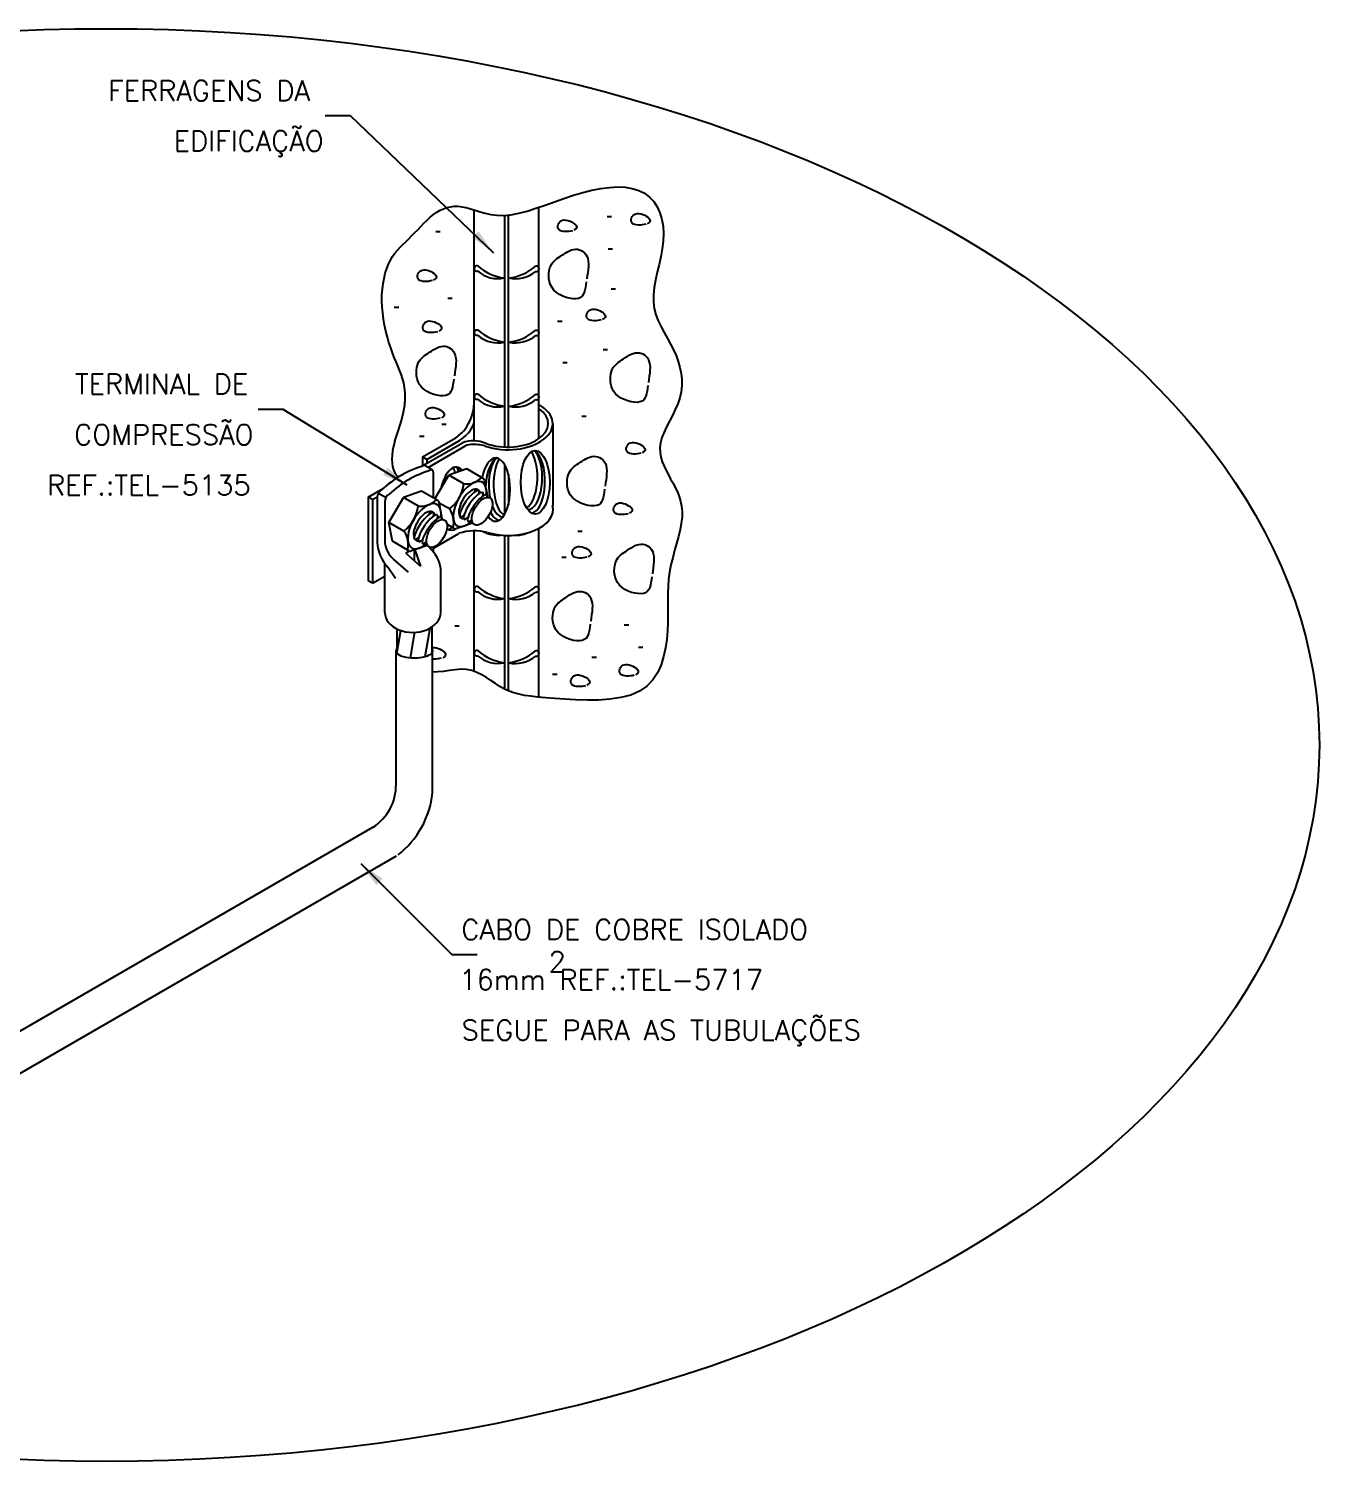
# Model space of a CAD drawing. Header units: millimetres. Extents: x -5397.5 to -5359, y -4789.6 to -4770.4.
# Drawn here: x -5371.83 to -5359, y -4784.6 to -4770.36 of the extents above; entities that cross this region are included whole.
import ezdxf

# ---------------------------------------------------------------- set-up
doc = ezdxf.new("R2010")
doc.units = ezdxf.units.MM
doc.header["$LTSCALE"] = 10
doc.layers.add('Termotécnica', color=7, linetype='Continuous')
doc.styles.add('r80', font='romans.shx')

msp = doc.modelspace()

# ---------------------------------------------------------------- linework, layer by layer
at = {"layer": 'Termotécnica', "color": 2, "ltscale": 1.6}
for p, q in [((-5368.633, -4771.227), (-5368.883, -4771.227)), ((-5367.208, -4772.59), (-5368.633, -4771.227)), ((-5369.3, -4774.146), (-5369.55, -4774.146)), ((-5368.067, -4774.898), (-5369.3, -4774.146)), ((-5367.819, -4774.746), (-5367.891, -4774.704)), ((-5367.808, -4775.024), (-5367.808, -4774.763)), ((-5368.282, -4775.021), (-5368.356, -4774.979)), ((-5368.366, -4775.019), (-5368.366, -4775.464)), ((-5368.291, -4775.062), (-5368.291, -4775.452)), ((-5368.081, -4775.572), (-5368.044, -4775.55)), ((-5368.081, -4775.572), (-5367.935, -4775.701)), ((-5367.993, -4775.538), (-5367.935, -4775.701)), ((-5367.808, -4775.559), (-5367.808, -4775.512)), ((-5368.259, -4775.71), (-5368.185, -4775.822)), ((-5368.206, -4775.631), (-5368.059, -4775.76)), ((-5368.53, -4778.656), (-5367.624, -4779.562)), ((-5367.624, -4779.562), (-5367.374, -4779.562))]:
    msp.add_line(p, q, dxfattribs=at)
at = {"layer": 'Termotécnica', "color": 2}
for p, q in [((-5366.76, -4774.435), (-5366.76, -4772.136)), ((-5367.402, -4774.457), (-5367.402, -4772.162)), ((-5367.099, -4774.518), (-5367.099, -4772.215)), ((-5367.062, -4774.519), (-5367.062, -4772.212)), ((-5367.099, -4775.189), (-5367.099, -4774.694)), ((-5367.792, -4775.034), (-5367.655, -4774.797)), ((-5367.476, -4774.735), (-5367.655, -4774.797)), ((-5367.506, -4774.884), (-5367.655, -4774.797)), ((-5367.313, -4774.829), (-5367.476, -4774.735)), ((-5367.268, -4775.012), (-5367.299, -4774.849)), ((-5367.062, -4774.787), (-5367.062, -4775.093)), ((-5367.927, -4774.956), (-5368.106, -4775.018)), ((-5367.764, -4775.05), (-5367.927, -4774.956)), ((-5367.394, -4774.937), (-5367.398, -4774.964)), ((-5367.354, -4774.951), (-5367.359, -4774.987)), ((-5367.315, -4774.974), (-5367.32, -4775.009)), ((-5367.276, -4774.996), (-5367.278, -4775.017)), ((-5368.25, -4775.267), (-5368.106, -4775.018)), ((-5367.957, -4775.104), (-5368.106, -4775.018)), ((-5367.719, -4775.233), (-5367.75, -4775.069)), ((-5367.649, -4775.132), (-5367.749, -4775.075)), ((-5368.214, -4775.454), (-5368.25, -4775.267)), ((-5368.1, -4775.353), (-5368.25, -4775.267)), ((-5367.845, -4775.158), (-5367.849, -4775.185)), ((-5367.805, -4775.172), (-5367.81, -4775.208)), ((-5367.766, -4775.194), (-5367.771, -4775.23)), ((-5367.727, -4775.217), (-5367.729, -4775.237)), ((-5367.6, -4775.327), (-5367.674, -4775.284)), ((-5367.419, -4775.275), (-5367.576, -4775.329)), ((-5367.539, -4775.216), (-5367.503, -4775.196)), ((-5367.5, -4775.238), (-5367.464, -4775.218)), ((-5367.461, -4775.26), (-5367.426, -4775.24)), ((-5367.99, -4775.436), (-5367.954, -4775.416)), ((-5367.402, -4776.748), (-5367.402, -4775.351)), ((-5367.099, -4776.923), (-5367.099, -4775.396)), ((-5367.062, -4776.941), (-5367.062, -4775.397)), ((-5366.76, -4777.003), (-5366.76, -4775.327)), ((-5368.051, -4775.548), (-5368.214, -4775.454)), ((-5367.87, -4775.495), (-5368.027, -4775.55)), ((-5367.951, -4775.459), (-5367.915, -4775.439)), ((-5367.912, -4775.48), (-5367.877, -4775.46)), ((-5368.291, -4776.163), (-5368.291, -4775.673)), ((-5367.734, -4776.163), (-5367.734, -4775.726)), ((-5368.179, -4777.885), (-5368.179, -4776.556)), ((-5367.816, -4777.954), (-5367.816, -4776.552)), ((-5374.416, -4781.764), (-5368.408, -4778.296)), ((-5374.183, -4782.049), (-5368.175, -4778.58))]:
    msp.add_line(p, q, dxfattribs=at)
at = {"layer": 'Termotécnica', "color": 1}
for p, q in [((-5366.082, -4772.226), (-5366.037, -4772.226)), ((-5367.785, -4772.376), (-5367.741, -4772.376)), ((-5366.072, -4772.547), (-5366.027, -4772.547)), ((-5366.041, -4772.947), (-5365.997, -4772.947)), ((-5368.196, -4773.128), (-5368.152, -4773.128)), ((-5367.665, -4773.038), (-5367.621, -4773.038)), ((-5366.573, -4773.268), (-5366.528, -4773.268)), ((-5366.122, -4773.549), (-5366.077, -4773.549)), ((-5366.523, -4773.679), (-5366.478, -4773.679)), ((-5367.725, -4774.29), (-5367.681, -4774.29)), ((-5366.332, -4774.21), (-5366.288, -4774.21)), ((-5367.946, -4774.411), (-5367.901, -4774.411)), ((-5366.372, -4775.353), (-5366.328, -4775.353)), ((-5367.998, -4775.54), (-5367.998, -4775.645)), ((-5366.533, -4775.613), (-5366.488, -4775.613)), ((-5365.911, -4776.285), (-5365.867, -4776.285)), ((-5368.172, -4776.325), (-5368.172, -4776.566)), ((-5368.17, -4776.568), (-5368.131, -4776.342)), ((-5368.035, -4776.613), (-5367.991, -4776.359)), ((-5367.889, -4776.6), (-5367.84, -4776.319)), ((-5367.824, -4776.309), (-5367.824, -4776.566)), ((-5367.595, -4776.295), (-5367.55, -4776.295)), ((-5365.771, -4776.505), (-5365.727, -4776.505)), ((-5366.232, -4776.605), (-5366.188, -4776.605)), ((-5366.623, -4776.776), (-5366.578, -4776.776))]:
    msp.add_line(p, q, dxfattribs=at)
at = {"layer": 'Termotécnica', "color": 3}
for p, q in [((-5366.622, -4774.288), (-5366.622, -4775.101)), ((-5367.915, -4774.616), (-5367.586, -4774.426)), ((-5367.928, -4774.71), (-5367.52, -4774.475)), ((-5367.872, -4774.641), (-5367.547, -4774.453)), ((-5367.861, -4774.721), (-5367.496, -4774.51)), ((-5367.872, -4774.641), (-5367.915, -4774.616)), ((-5367.915, -4774.616), (-5367.915, -4774.703)), ((-5367.872, -4774.641), (-5367.872, -4774.678)), ((-5368.455, -4775.015), (-5368.307, -4774.93)), ((-5368.455, -4775.015), (-5368.455, -4775.847)), ((-5368.413, -4775.039), (-5368.455, -4775.015)), ((-5368.413, -4775.039), (-5368.365, -4775.012)), ((-5368.413, -4775.039), (-5368.413, -4775.871)), ((-5367.808, -4775.522), (-5367.554, -4775.376)), ((-5368.413, -4775.871), (-5368.455, -4775.847)), ((-5368.413, -4775.871), (-5368.291, -4775.801))]:
    msp.add_line(p, q, dxfattribs=at)
at = {"layer": 'Termotécnica', "color": 1}
for points in [[(-5368.191, -4774.461), (-5368.153, -4774.351), (-5368.125, -4774.255), (-5368.105, -4774.172), (-5368.093, -4774.099), (-5368.088, -4774.035), (-5368.089, -4773.978), (-5368.094, -4773.927), (-5368.103, -4773.88), (-5368.114, -4773.836), (-5368.128, -4773.794), (-5368.143, -4773.753), (-5368.16, -4773.712), (-5368.178, -4773.67), (-5368.196, -4773.627), (-5368.214, -4773.581), (-5368.232, -4773.533), (-5368.249, -4773.48), (-5368.265, -4773.425), (-5368.279, -4773.367), (-5368.292, -4773.308), (-5368.303, -4773.247), (-5368.311, -4773.186), (-5368.317, -4773.125), (-5368.319, -4773.064), (-5368.319, -4773.006), (-5368.315, -4772.949), (-5368.308, -4772.894), (-5368.298, -4772.842), (-5368.286, -4772.792), (-5368.271, -4772.745), (-5368.254, -4772.702), (-5368.234, -4772.662), (-5368.213, -4772.626), (-5368.19, -4772.593), (-5368.165, -4772.562), (-5368.138, -4772.533), (-5368.111, -4772.505), (-5368.082, -4772.478), (-5368.053, -4772.45), (-5368.024, -4772.421), (-5367.994, -4772.39), (-5367.963, -4772.359), (-5367.933, -4772.327), (-5367.902, -4772.295), (-5367.871, -4772.264), (-5367.839, -4772.235), (-5367.807, -4772.209), (-5367.774, -4772.185), (-5367.741, -4772.166), (-5367.707, -4772.15), (-5367.673, -4772.138), (-5367.637, -4772.13), (-5367.6, -4772.126), (-5367.562, -4772.126), (-5367.523, -4772.131), (-5367.481, -4772.139), (-5367.438, -4772.151), (-5367.393, -4772.165), (-5367.344, -4772.181), (-5367.292, -4772.195), (-5367.236, -4772.207), (-5367.176, -4772.214), (-5367.11, -4772.216), (-5367.038, -4772.21), (-5366.96, -4772.195), (-5366.876, -4772.173), (-5366.789, -4772.146), (-5366.698, -4772.114), (-5366.605, -4772.081), (-5366.511, -4772.048), (-5366.416, -4772.016), (-5366.323, -4771.988), (-5366.232, -4771.965), (-5366.143, -4771.948), (-5366.058, -4771.938), (-5365.977, -4771.934), (-5365.901, -4771.937), (-5365.831, -4771.949), (-5365.767, -4771.968), (-5365.71, -4771.996), (-5365.66, -4772.034), (-5365.618, -4772.079), (-5365.584, -4772.132), (-5365.557, -4772.192), (-5365.538, -4772.256), (-5365.526, -4772.325), (-5365.521, -4772.398), (-5365.523, -4772.473), (-5365.533, -4772.55), (-5365.547, -4772.627), (-5365.565, -4772.705), (-5365.583, -4772.782), (-5365.6, -4772.859), (-5365.614, -4772.933), (-5365.622, -4773.006), (-5365.622, -4773.075), (-5365.613, -4773.141), (-5365.597, -4773.204), (-5365.573, -4773.265), (-5365.546, -4773.324), (-5365.515, -4773.381), (-5365.483, -4773.438), (-5365.452, -4773.495), (-5365.422, -4773.552), (-5365.396, -4773.61), (-5365.375, -4773.669), (-5365.358, -4773.728), (-5365.347, -4773.788), (-5365.34, -4773.848), (-5365.34, -4773.908), (-5365.346, -4773.968), (-5365.359, -4774.028), (-5365.379, -4774.088), (-5365.404, -4774.146), (-5365.432, -4774.204), (-5365.461, -4774.261), (-5365.49, -4774.316), (-5365.516, -4774.371), (-5365.537, -4774.423), (-5365.551, -4774.475), (-5365.557, -4774.524), (-5365.555, -4774.572), (-5365.547, -4774.618), (-5365.534, -4774.664), (-5365.516, -4774.708), (-5365.496, -4774.751), (-5365.473, -4774.794), (-5365.45, -4774.836), (-5365.426, -4774.878), (-5365.404, -4774.921), (-5365.383, -4774.964), (-5365.366, -4775.009), (-5365.351, -4775.055), (-5365.341, -4775.105), (-5365.336, -4775.157), (-5365.337, -4775.214), (-5365.344, -4775.275), (-5365.357, -4775.339), (-5365.373, -4775.406), (-5365.392, -4775.475), (-5365.411, -4775.546), (-5365.43, -4775.618), (-5365.447, -4775.69), (-5365.46, -4775.762), (-5365.47, -4775.832), (-5365.475, -4775.902), (-5365.477, -4775.971), (-5365.478, -4776.042), (-5365.477, -4776.114), (-5365.477, -4776.188), (-5365.479, -4776.265), (-5365.482, -4776.345), (-5365.489, -4776.429), (-5365.501, -4776.514), (-5365.52, -4776.6), (-5365.546, -4776.683), (-5365.581, -4776.761), (-5365.628, -4776.832), (-5365.686, -4776.894), (-5365.759, -4776.945), (-5365.846, -4776.982), (-5365.945, -4777.008), (-5366.053, -4777.024), (-5366.166, -4777.032), (-5366.281, -4777.033), (-5366.394, -4777.029), (-5366.503, -4777.023), (-5366.602, -4777.016), (-5366.691, -4777.009), (-5366.77, -4777.002), (-5366.839, -4776.994), (-5366.901, -4776.986), (-5366.957, -4776.975), (-5367.007, -4776.961), (-5367.055, -4776.944), (-5367.101, -4776.923), (-5367.146, -4776.897), (-5367.191, -4776.868), (-5367.236, -4776.838), (-5367.281, -4776.808), (-5367.328, -4776.78), (-5367.376, -4776.757), (-5367.426, -4776.739), (-5367.479, -4776.728), (-5367.533, -4776.726), (-5367.59, -4776.731), (-5367.647, -4776.738), (-5367.706, -4776.747), (-5367.764, -4776.753), (-5367.816, -4776.754)], [(-5366.427, -4772.369), (-5366.443, -4772.373), (-5366.461, -4772.377), (-5366.481, -4772.378), (-5366.5, -4772.378), (-5366.518, -4772.377), (-5366.535, -4772.373), (-5366.55, -4772.367), (-5366.561, -4772.358), (-5366.568, -4772.347), (-5366.572, -4772.335), (-5366.571, -4772.321), (-5366.568, -4772.306), (-5366.561, -4772.293), (-5366.552, -4772.281), (-5366.54, -4772.271), (-5366.525, -4772.265), (-5366.509, -4772.262), (-5366.491, -4772.263), (-5366.473, -4772.266), (-5366.455, -4772.272), (-5366.437, -4772.28), (-5366.421, -4772.289), (-5366.408, -4772.299), (-5366.397, -4772.309), (-5366.389, -4772.318), (-5366.385, -4772.327), (-5366.384, -4772.336), (-5366.387, -4772.344), (-5366.392, -4772.352), (-5366.401, -4772.358), (-5366.412, -4772.364)], [(-5365.697, -4772.304), (-5365.714, -4772.308), (-5365.732, -4772.311), (-5365.751, -4772.313), (-5365.77, -4772.313), (-5365.789, -4772.311), (-5365.806, -4772.308), (-5365.82, -4772.302), (-5365.831, -4772.293), (-5365.839, -4772.282), (-5365.842, -4772.269), (-5365.842, -4772.255), (-5365.838, -4772.241), (-5365.832, -4772.228), (-5365.822, -4772.216), (-5365.81, -4772.206), (-5365.796, -4772.2), (-5365.78, -4772.197), (-5365.762, -4772.198), (-5365.744, -4772.201), (-5365.725, -4772.207), (-5365.708, -4772.215), (-5365.692, -4772.224), (-5365.678, -4772.234), (-5365.667, -4772.244), (-5365.66, -4772.253), (-5365.656, -4772.262), (-5365.655, -4772.271), (-5365.657, -4772.279), (-5365.663, -4772.286), (-5365.672, -4772.293), (-5365.683, -4772.299)], [(-5366.288, -4772.878), (-5366.293, -4772.907), (-5366.297, -4772.934), (-5366.302, -4772.96), (-5366.309, -4772.983), (-5366.318, -4773.003), (-5366.33, -4773.019), (-5366.347, -4773.032), (-5366.367, -4773.041), (-5366.393, -4773.045), (-5366.423, -4773.044), (-5366.456, -4773.04), (-5366.489, -4773.031), (-5366.523, -4773.018), (-5366.555, -4773.002), (-5366.585, -4772.982), (-5366.61, -4772.959), (-5366.629, -4772.934), (-5366.644, -4772.906), (-5366.654, -4772.877), (-5366.66, -4772.847), (-5366.662, -4772.818), (-5366.661, -4772.789), (-5366.657, -4772.763), (-5366.65, -4772.739), (-5366.642, -4772.718), (-5366.633, -4772.7), (-5366.621, -4772.684), (-5366.609, -4772.67), (-5366.595, -4772.658), (-5366.58, -4772.646), (-5366.564, -4772.635), (-5366.547, -4772.624), (-5366.53, -4772.612), (-5366.512, -4772.6), (-5366.493, -4772.588), (-5366.474, -4772.577), (-5366.455, -4772.567), (-5366.436, -4772.56), (-5366.416, -4772.554), (-5366.396, -4772.552), (-5366.376, -4772.552), (-5366.357, -4772.557), (-5366.339, -4772.564), (-5366.322, -4772.574), (-5366.306, -4772.588), (-5366.293, -4772.604), (-5366.282, -4772.623), (-5366.274, -4772.645), (-5366.269, -4772.67), (-5366.267, -4772.697), (-5366.268, -4772.725), (-5366.27, -4772.755), (-5366.274, -4772.786), (-5366.279, -4772.817), (-5366.284, -4772.848)], [(-5367.82, -4772.864), (-5367.837, -4772.868), (-5367.855, -4772.872), (-5367.874, -4772.873), (-5367.894, -4772.873), (-5367.912, -4772.872), (-5367.929, -4772.868), (-5367.944, -4772.862), (-5367.955, -4772.853), (-5367.962, -4772.842), (-5367.965, -4772.83), (-5367.965, -4772.816), (-5367.962, -4772.801), (-5367.955, -4772.788), (-5367.946, -4772.776), (-5367.934, -4772.766), (-5367.919, -4772.76), (-5367.903, -4772.757), (-5367.885, -4772.758), (-5367.867, -4772.761), (-5367.849, -4772.767), (-5367.831, -4772.775), (-5367.815, -4772.784), (-5367.801, -4772.794), (-5367.791, -4772.804), (-5367.783, -4772.813), (-5367.779, -4772.822), (-5367.778, -4772.831), (-5367.781, -4772.839), (-5367.786, -4772.847), (-5367.795, -4772.853), (-5367.806, -4772.859)], [(-5366.14, -4773.255), (-5366.156, -4773.259), (-5366.175, -4773.262), (-5366.194, -4773.264), (-5366.213, -4773.264), (-5366.232, -4773.262), (-5366.249, -4773.259), (-5366.263, -4773.253), (-5366.274, -4773.244), (-5366.282, -4773.233), (-5366.285, -4773.22), (-5366.285, -4773.206), (-5366.281, -4773.192), (-5366.275, -4773.179), (-5366.265, -4773.167), (-5366.253, -4773.157), (-5366.239, -4773.151), (-5366.222, -4773.148), (-5366.205, -4773.149), (-5366.187, -4773.152), (-5366.168, -4773.158), (-5366.151, -4773.166), (-5366.135, -4773.175), (-5366.121, -4773.185), (-5366.11, -4773.195), (-5366.103, -4773.204), (-5366.099, -4773.213), (-5366.098, -4773.222), (-5366.1, -4773.23), (-5366.106, -4773.237), (-5366.114, -4773.244), (-5366.126, -4773.25)], [(-5367.768, -4773.372), (-5367.785, -4773.377), (-5367.803, -4773.38), (-5367.822, -4773.381), (-5367.842, -4773.381), (-5367.86, -4773.38), (-5367.877, -4773.376), (-5367.891, -4773.37), (-5367.903, -4773.362), (-5367.91, -4773.35), (-5367.913, -4773.338), (-5367.913, -4773.324), (-5367.91, -4773.31), (-5367.903, -4773.296), (-5367.893, -4773.284), (-5367.881, -4773.274), (-5367.867, -4773.268), (-5367.851, -4773.265), (-5367.833, -4773.266), (-5367.815, -4773.269), (-5367.797, -4773.275), (-5367.779, -4773.283), (-5367.763, -4773.292), (-5367.749, -4773.302), (-5367.738, -4773.312), (-5367.731, -4773.321), (-5367.727, -4773.331), (-5367.726, -4773.339), (-5367.729, -4773.347), (-5367.734, -4773.355), (-5367.743, -4773.361), (-5367.754, -4773.367)], [(-5367.604, -4773.842), (-5367.608, -4773.871), (-5367.613, -4773.898), (-5367.618, -4773.924), (-5367.625, -4773.947), (-5367.634, -4773.967), (-5367.646, -4773.983), (-5367.662, -4773.996), (-5367.683, -4774.005), (-5367.709, -4774.009), (-5367.739, -4774.008), (-5367.771, -4774.004), (-5367.805, -4773.995), (-5367.839, -4773.982), (-5367.871, -4773.966), (-5367.9, -4773.946), (-5367.925, -4773.923), (-5367.945, -4773.898), (-5367.96, -4773.87), (-5367.97, -4773.841), (-5367.975, -4773.811), (-5367.977, -4773.782), (-5367.976, -4773.753), (-5367.972, -4773.727), (-5367.966, -4773.703), (-5367.958, -4773.682), (-5367.948, -4773.664), (-5367.937, -4773.648), (-5367.924, -4773.634), (-5367.911, -4773.622), (-5367.896, -4773.61), (-5367.88, -4773.599), (-5367.863, -4773.588), (-5367.846, -4773.576), (-5367.828, -4773.564), (-5367.809, -4773.552), (-5367.79, -4773.541), (-5367.771, -4773.531), (-5367.751, -4773.524), (-5367.732, -4773.518), (-5367.712, -4773.516), (-5367.692, -4773.516), (-5367.673, -4773.52), (-5367.654, -4773.528), (-5367.637, -4773.538), (-5367.622, -4773.552), (-5367.608, -4773.568), (-5367.598, -4773.587), (-5367.59, -4773.609), (-5367.585, -4773.634), (-5367.583, -4773.661), (-5367.584, -4773.689), (-5367.586, -4773.719), (-5367.59, -4773.75), (-5367.594, -4773.781), (-5367.599, -4773.812)], [(-5365.676, -4773.907), (-5365.68, -4773.936), (-5365.685, -4773.963), (-5365.69, -4773.989), (-5365.697, -4774.012), (-5365.706, -4774.032), (-5365.718, -4774.049), (-5365.734, -4774.061), (-5365.755, -4774.07), (-5365.781, -4774.074), (-5365.811, -4774.073), (-5365.843, -4774.069), (-5365.877, -4774.06), (-5365.911, -4774.047), (-5365.943, -4774.031), (-5365.972, -4774.011), (-5365.997, -4773.988), (-5366.017, -4773.963), (-5366.032, -4773.935), (-5366.042, -4773.906), (-5366.047, -4773.876), (-5366.049, -4773.847), (-5366.048, -4773.819), (-5366.044, -4773.792), (-5366.038, -4773.768), (-5366.03, -4773.747), (-5366.02, -4773.729), (-5366.009, -4773.713), (-5365.996, -4773.7), (-5365.983, -4773.687), (-5365.968, -4773.675), (-5365.952, -4773.664), (-5365.935, -4773.653), (-5365.918, -4773.641), (-5365.9, -4773.629), (-5365.881, -4773.617), (-5365.862, -4773.606), (-5365.843, -4773.596), (-5365.823, -4773.589), (-5365.804, -4773.583), (-5365.784, -4773.581), (-5365.764, -4773.582), (-5365.745, -4773.586), (-5365.726, -4773.593), (-5365.709, -4773.603), (-5365.694, -4773.617), (-5365.68, -4773.633), (-5365.67, -4773.652), (-5365.662, -4773.674), (-5365.657, -4773.699), (-5365.655, -4773.726), (-5365.656, -4773.754), (-5365.658, -4773.784), (-5365.662, -4773.815), (-5365.666, -4773.846), (-5365.671, -4773.877)], [(-5367.742, -4774.232), (-5367.759, -4774.236), (-5367.777, -4774.239), (-5367.796, -4774.241), (-5367.816, -4774.241), (-5367.834, -4774.239), (-5367.851, -4774.236), (-5367.865, -4774.23), (-5367.877, -4774.221), (-5367.884, -4774.21), (-5367.887, -4774.197), (-5367.887, -4774.183), (-5367.884, -4774.169), (-5367.877, -4774.156), (-5367.867, -4774.144), (-5367.855, -4774.134), (-5367.841, -4774.128), (-5367.825, -4774.125), (-5367.807, -4774.126), (-5367.789, -4774.129), (-5367.771, -4774.135), (-5367.753, -4774.143), (-5367.737, -4774.152), (-5367.723, -4774.162), (-5367.712, -4774.172), (-5367.705, -4774.181), (-5367.701, -4774.19), (-5367.7, -4774.199), (-5367.703, -4774.207), (-5367.708, -4774.214), (-5367.717, -4774.221), (-5367.728, -4774.227)], [(-5368.191, -4774.461), (-5368.204, -4774.51), (-5368.213, -4774.556), (-5368.219, -4774.599), (-5368.221, -4774.64), (-5368.219, -4774.678), (-5368.214, -4774.713), (-5368.205, -4774.746), (-5368.192, -4774.776)], [(-5365.746, -4774.579), (-5365.763, -4774.583), (-5365.781, -4774.586), (-5365.8, -4774.588), (-5365.819, -4774.588), (-5365.838, -4774.586), (-5365.855, -4774.583), (-5365.869, -4774.577), (-5365.88, -4774.568), (-5365.888, -4774.557), (-5365.891, -4774.544), (-5365.891, -4774.53), (-5365.887, -4774.516), (-5365.881, -4774.503), (-5365.871, -4774.491), (-5365.859, -4774.481), (-5365.845, -4774.475), (-5365.829, -4774.472), (-5365.811, -4774.473), (-5365.793, -4774.476), (-5365.774, -4774.482), (-5365.757, -4774.49), (-5365.741, -4774.499), (-5365.727, -4774.509), (-5365.716, -4774.519), (-5365.709, -4774.528), (-5365.705, -4774.537), (-5365.704, -4774.546), (-5365.706, -4774.554), (-5365.712, -4774.561), (-5365.721, -4774.568), (-5365.732, -4774.574)], [(-5366.106, -4774.936), (-5366.11, -4774.965), (-5366.115, -4774.993), (-5366.12, -4775.018), (-5366.127, -4775.041), (-5366.136, -4775.061), (-5366.148, -4775.078), (-5366.164, -4775.091), (-5366.185, -4775.099), (-5366.211, -4775.103), (-5366.241, -4775.103), (-5366.273, -4775.098), (-5366.307, -4775.089), (-5366.341, -4775.076), (-5366.373, -4775.06), (-5366.402, -4775.04), (-5366.427, -4775.018), (-5366.447, -4774.992), (-5366.462, -4774.964), (-5366.472, -4774.935), (-5366.477, -4774.905), (-5366.479, -4774.876), (-5366.478, -4774.848), (-5366.474, -4774.821), (-5366.468, -4774.797), (-5366.46, -4774.776), (-5366.45, -4774.758), (-5366.439, -4774.742), (-5366.426, -4774.729), (-5366.412, -4774.716), (-5366.398, -4774.705), (-5366.382, -4774.693), (-5366.365, -4774.682), (-5366.347, -4774.67), (-5366.329, -4774.658), (-5366.311, -4774.646), (-5366.292, -4774.635), (-5366.273, -4774.626), (-5366.253, -4774.618), (-5366.234, -4774.612), (-5366.214, -4774.61), (-5366.194, -4774.611), (-5366.175, -4774.615), (-5366.156, -4774.622), (-5366.139, -4774.632), (-5366.124, -4774.646), (-5366.11, -4774.662), (-5366.099, -4774.681), (-5366.092, -4774.703), (-5366.087, -4774.728), (-5366.085, -4774.755), (-5366.086, -4774.784), (-5366.088, -4774.813), (-5366.092, -4774.844), (-5366.096, -4774.875), (-5366.101, -4774.906)], [(-5365.873, -4775.181), (-5365.889, -4775.185), (-5365.908, -4775.188), (-5365.927, -4775.19), (-5365.946, -4775.19), (-5365.965, -4775.188), (-5365.981, -4775.184), (-5365.996, -4775.178), (-5366.007, -4775.17), (-5366.014, -4775.159), (-5366.018, -4775.146), (-5366.018, -4775.132), (-5366.014, -4775.118), (-5366.007, -4775.105), (-5365.998, -4775.093), (-5365.986, -4775.083), (-5365.972, -4775.076), (-5365.955, -4775.074), (-5365.938, -4775.074), (-5365.919, -4775.078), (-5365.901, -4775.084), (-5365.884, -4775.092), (-5365.868, -4775.101), (-5365.854, -4775.11), (-5365.843, -4775.12), (-5365.835, -4775.13), (-5365.831, -4775.139), (-5365.831, -4775.148), (-5365.833, -4775.156), (-5365.839, -4775.163), (-5365.847, -4775.17), (-5365.859, -4775.176)], [(-5366.283, -4775.613), (-5366.3, -4775.617), (-5366.318, -4775.62), (-5366.337, -4775.622), (-5366.357, -4775.622), (-5366.375, -4775.62), (-5366.392, -4775.617), (-5366.406, -4775.611), (-5366.418, -4775.602), (-5366.425, -4775.591), (-5366.428, -4775.578), (-5366.428, -4775.564), (-5366.425, -4775.55), (-5366.418, -4775.537), (-5366.408, -4775.525), (-5366.396, -4775.515), (-5366.382, -4775.508), (-5366.366, -4775.506), (-5366.348, -4775.506), (-5366.33, -4775.51), (-5366.312, -4775.516), (-5366.294, -4775.524), (-5366.278, -4775.533), (-5366.264, -4775.543), (-5366.253, -4775.552), (-5366.246, -4775.562), (-5366.242, -4775.571), (-5366.241, -4775.58), (-5366.244, -4775.588), (-5366.249, -4775.595), (-5366.258, -4775.602), (-5366.269, -4775.608)], [(-5365.637, -4775.809), (-5365.641, -4775.838), (-5365.646, -4775.865), (-5365.651, -4775.891), (-5365.658, -4775.914), (-5365.667, -4775.934), (-5365.679, -4775.951), (-5365.695, -4775.963), (-5365.716, -4775.972), (-5365.742, -4775.976), (-5365.772, -4775.975), (-5365.804, -4775.971), (-5365.838, -4775.962), (-5365.872, -4775.949), (-5365.904, -4775.933), (-5365.933, -4775.913), (-5365.958, -4775.89), (-5365.978, -4775.865), (-5365.993, -4775.837), (-5366.003, -4775.808), (-5366.008, -4775.778), (-5366.01, -4775.749), (-5366.009, -4775.72), (-5366.005, -4775.694), (-5365.999, -4775.67), (-5365.991, -4775.649), (-5365.981, -4775.631), (-5365.97, -4775.615), (-5365.957, -4775.601), (-5365.944, -4775.589), (-5365.929, -4775.577), (-5365.913, -4775.566), (-5365.896, -4775.555), (-5365.879, -4775.543), (-5365.861, -4775.531), (-5365.842, -4775.519), (-5365.823, -4775.508), (-5365.804, -4775.498), (-5365.784, -4775.491), (-5365.765, -4775.485), (-5365.745, -4775.483), (-5365.725, -4775.483), (-5365.706, -4775.488), (-5365.687, -4775.495), (-5365.67, -4775.505), (-5365.655, -4775.519), (-5365.641, -4775.535), (-5365.63, -4775.554), (-5365.623, -4775.576), (-5365.618, -4775.601), (-5365.616, -4775.628), (-5365.617, -4775.656), (-5365.619, -4775.686), (-5365.623, -4775.717), (-5365.627, -4775.748), (-5365.632, -4775.779)], [(-5366.249, -4776.278), (-5366.253, -4776.307), (-5366.258, -4776.334), (-5366.263, -4776.36), (-5366.27, -4776.383), (-5366.279, -4776.403), (-5366.291, -4776.419), (-5366.308, -4776.432), (-5366.328, -4776.441), (-5366.354, -4776.445), (-5366.384, -4776.444), (-5366.417, -4776.44), (-5366.45, -4776.431), (-5366.484, -4776.418), (-5366.516, -4776.402), (-5366.545, -4776.382), (-5366.571, -4776.359), (-5366.59, -4776.334), (-5366.605, -4776.306), (-5366.615, -4776.277), (-5366.621, -4776.247), (-5366.623, -4776.218), (-5366.621, -4776.189), (-5366.618, -4776.163), (-5366.611, -4776.139), (-5366.603, -4776.118), (-5366.594, -4776.1), (-5366.582, -4776.084), (-5366.57, -4776.07), (-5366.556, -4776.058), (-5366.541, -4776.046), (-5366.525, -4776.035), (-5366.508, -4776.024), (-5366.491, -4776.012), (-5366.473, -4776), (-5366.454, -4775.988), (-5366.435, -4775.977), (-5366.416, -4775.967), (-5366.397, -4775.96), (-5366.377, -4775.954), (-5366.357, -4775.952), (-5366.337, -4775.952), (-5366.318, -4775.957), (-5366.3, -4775.964), (-5366.282, -4775.974), (-5366.267, -4775.988), (-5366.254, -4776.004), (-5366.243, -4776.023), (-5366.235, -4776.045), (-5366.23, -4776.07), (-5366.228, -4776.097), (-5366.229, -4776.125), (-5366.231, -4776.155), (-5366.235, -4776.186), (-5366.24, -4776.217), (-5366.244, -4776.248)], [(-5367.816, -4776.51), (-5367.812, -4776.509), (-5367.794, -4776.509), (-5367.776, -4776.513), (-5367.758, -4776.519), (-5367.74, -4776.527), (-5367.724, -4776.536), (-5367.71, -4776.546), (-5367.699, -4776.555), (-5367.692, -4776.565), (-5367.688, -4776.574), (-5367.687, -4776.583), (-5367.69, -4776.591), (-5367.695, -4776.598), (-5367.704, -4776.605), (-5367.715, -4776.611)], [(-5367.729, -4776.616), (-5367.746, -4776.62), (-5367.764, -4776.623), (-5367.783, -4776.625), (-5367.803, -4776.625), (-5367.816, -4776.624)], [(-5365.814, -4776.785), (-5365.831, -4776.79), (-5365.849, -4776.793), (-5365.868, -4776.794), (-5365.888, -4776.794), (-5365.906, -4776.793), (-5365.923, -4776.789), (-5365.937, -4776.783), (-5365.949, -4776.775), (-5365.956, -4776.764), (-5365.959, -4776.751), (-5365.959, -4776.737), (-5365.956, -4776.723), (-5365.949, -4776.709), (-5365.939, -4776.697), (-5365.927, -4776.687), (-5365.913, -4776.681), (-5365.897, -4776.678), (-5365.879, -4776.679), (-5365.861, -4776.682), (-5365.843, -4776.688), (-5365.825, -4776.696), (-5365.809, -4776.705), (-5365.795, -4776.715), (-5365.784, -4776.725), (-5365.777, -4776.734), (-5365.773, -4776.744), (-5365.772, -4776.752), (-5365.775, -4776.76), (-5365.78, -4776.768), (-5365.789, -4776.774), (-5365.8, -4776.78)], [(-5366.296, -4776.89), (-5366.313, -4776.894), (-5366.331, -4776.897), (-5366.35, -4776.899), (-5366.37, -4776.899), (-5366.388, -4776.897), (-5366.405, -4776.893), (-5366.419, -4776.887), (-5366.431, -4776.879), (-5366.438, -4776.868), (-5366.441, -4776.855), (-5366.441, -4776.841), (-5366.438, -4776.827), (-5366.431, -4776.813), (-5366.421, -4776.801), (-5366.409, -4776.792), (-5366.395, -4776.785), (-5366.379, -4776.782), (-5366.361, -4776.783), (-5366.343, -4776.787), (-5366.325, -4776.793), (-5366.307, -4776.8), (-5366.291, -4776.809), (-5366.277, -4776.819), (-5366.266, -4776.829), (-5366.259, -4776.839), (-5366.255, -4776.848), (-5366.254, -4776.856), (-5366.257, -4776.864), (-5366.262, -4776.872), (-5366.271, -4776.879), (-5366.282, -4776.885)]]:
    msp.add_lwpolyline(points, dxfattribs=at)
at = {"layer": 'Termotécnica', "color": 2}
for centre, radius, start, end in [((-5367.376, -4772.744), 0.0261, 63.0163, 283.5959), ((-5367.038, -4772.345), 0.497, 229.019, 262.8552), ((-5367.117, -4772.345), 0.497, 276.4288, 310.2651), ((-5366.784, -4772.748), 0.0261, 255.6881, 116.2677), ((-5367.166, -4772.535), 0.31, 228.9038, 282.2895), ((-5366.993, -4772.533), 0.313, 257.2853, 310.0894), ((-5367.376, -4773.381), 0.0261, 63.0163, 283.5959), ((-5367.166, -4773.173), 0.31, 228.9038, 282.2895), ((-5367.038, -4772.982), 0.497, 229.019, 262.8552), ((-5367.117, -4772.982), 0.497, 276.4288, 310.2651), ((-5366.993, -4773.17), 0.313, 257.2853, 310.0894), ((-5366.784, -4773.385), 0.0261, 255.6881, 116.2677), ((-5367.376, -4774.018), 0.0261, 63.0163, 283.5959), ((-5367.038, -4773.619), 0.497, 229.019, 262.8552), ((-5367.117, -4773.619), 0.497, 276.4288, 310.2651), ((-5366.784, -4774.022), 0.0261, 255.6881, 116.2677), ((-5367.166, -4773.81), 0.31, 228.9038, 282.2895), ((-5366.993, -4773.807), 0.313, 257.2853, 310.0894), ((-5367.826, -4774.763), 0.0175, 0, 120), ((-5367.482, -4774.663), 0.222, 263.8108, 314.501), ((-5367.327, -4774.854), 0.0287, 10.8846, 60), ((-5368.278, -4775.019), 0.0876, 120, 180), ((-5368.204, -4775.062), 0.0876, 120, 180), ((-5367.885, -4774.83), 0.383, 307.9969, 352.0248), ((-5368.337, -4775.051), 0.383, 307.9969, 352.0248), ((-5367.933, -4774.884), 0.222, 263.8108, 314.501), ((-5367.778, -4775.075), 0.0287, 10.8846, 60), ((-5367.829, -4775.264), 0.223, 345.5818, 36.1065), ((-5367.296, -4775.017), 0.0287, 359.1317, 10.8846), ((-5367.747, -4775.238), 0.0287, 359.1317, 10.8846), ((-5367.429, -4775.248), 0.0287, 289.1165, 296.2919), ((-5368.28, -4775.484), 0.223, 345.5818, 36.1065), ((-5367.586, -4775.302), 0.0287, 240, 289.1165), ((-5367.166, -4775.084), 0.31, 242.4992, 274.7216), ((-5366.993, -4775.082), 0.313, 268.0443, 292.4986), ((-5368.037, -4775.523), 0.0287, 240, 289.1165), ((-5367.88, -4775.468), 0.0287, 289.1165, 296.2919), ((-5368.072, -4775.775), 0.341, 8.2416, 47.8775), ((-5367.376, -4775.93), 0.0261, 63.0163, 283.5959), ((-5367.166, -4775.721), 0.31, 228.9038, 282.2895), ((-5367.038, -4775.531), 0.497, 229.019, 262.8552), ((-5367.117, -4775.53), 0.497, 276.4288, 310.2651), ((-5366.993, -4775.719), 0.313, 257.2853, 310.0894), ((-5366.784, -4775.933), 0.0261, 255.6881, 116.2677), ((-5367.376, -4776.567), 0.0261, 63.0163, 283.5959), ((-5367.038, -4776.168), 0.497, 229.019, 262.8552), ((-5367.117, -4776.167), 0.497, 276.4288, 310.2651), ((-5366.784, -4776.57), 0.0261, 255.6881, 116.2677), ((-5367.166, -4776.358), 0.31, 228.9038, 282.2895), ((-5366.993, -4776.356), 0.313, 257.2853, 310.0894), ((-5368.676, -4777.877), 0.497, 302.676, 0.8468), ((-5368.714, -4777.859), 0.903, 307.9093, 353.9703)]:
    msp.add_arc(centre, radius, start, end, dxfattribs=at)
at = {"layer": 'Termotécnica', "color": 3}
for centre, radius, start, end in [((-5367.916, -4774.048), 0.516, 324.9214, 356.092), ((-5367.792, -4774.112), 0.424, 319.3737, 336.9778), ((-5367.795, -4774.1), 0.387, 302.7219, 320.952), ((-5367.759, -4774.123), 0.392, 302.6357, 317.3675), ((-5367.411, -4774.788), 0.331, 67.4459, 109.1768), ((-5367.425, -4774.645), 0.153, 94.0099, 122.2197), ((-5367.413, -4774.922), 0.43, 73.7905, 93.114), ((-5367.398, -4775.867), 0.516, 75.5109, 107.692)]:
    msp.add_arc(centre, radius, start, end, dxfattribs=at)
at = {"layer": 'Termotécnica', "color": 2, "ltscale": 1.6}
for centre, radius, start, end in [((-5367.601, -4775.714), 1.055, 106.94, 133.06), ((-5367.899, -4774.727), 0.025, 70.6195, 112.9935), ((-5367.527, -4775.757), 1.055, 106.94, 133.06), ((-5367.98, -4775.443), 0.387, 183.1223, 223.6656), ((-5368.045, -4775.445), 0.246, 181.6653, 229.2151)]:
    msp.add_arc(centre, radius, start, end, dxfattribs=at)
at = {"layer": 'Termotécnica', "color": 1}
msp.add_arc((-5368.089, -4774.711), 0.122, 212.091, 237.9515, dxfattribs=at)
msp.add_ellipse((-5371.06, -4777.479), major_axis=(-12.056, 0), ratio=0.590386, dxfattribs=at)
at = {"layer": 'Termotécnica', "color": 3}
for centre, major_axis, ratio, start_param, end_param in [((-5367.067, -4774.285), (-0.445, 0), 0.583949, 1.0402, 3.950703), ((-5367.067, -4774.285), (-0.4, 0), 0.583949, 0.998493, 3.828502), ((-5366.915, -4774.816), (0, 0.315), 0.446561, 3.373736, 5.637808), ((-5366.871, -4774.826), (0, 0.315), 0.460914, 3.158132, 5.687011), ((-5366.839, -4774.859), (0, 0.315), 0.446561, 3.197518, 6.03082), ((-5367.605, -4775.031), (0.03, 0.314), 0.454957, 5.860195, 7.592763), ((-5367.647, -4775.017), (0.03, 0.314), 0.446561, 5.710677, 6.021014), ((-5367.189, -4774.941), (0, 0.315), 0.456828, 2.590587, 7.464577), ((-5367.145, -4774.932), (0, 0.315), 0.451456, 0.261988, 1.468331), ((-5367.113, -4774.898), (0, 0.315), 0.461207, 0.589221, 1.969479), ((-5367.07, -4774.888), (0, 0.315), 0.446561, 0.645378, 2.90945), ((-5367.718, -4774.967), (0.03, 0.314), 0.446561, 5.40704, 5.637808), ((-5367.676, -4774.981), (0.03, 0.314), 0.460914, 5.521987, 5.687011), ((-5367.063, -4775.137), (-0.445, 0), 0.583949, 1.09141, 3.287627), ((-5367.113, -4774.898), (0, 0.315), 0.46358, 2.298913, 3.112942), ((-5367.145, -4774.932), (0, 0.315), 0.445725, 2.409956, 3.079077), ((-5367.605, -4775.031), (0.03, 0.314), 0.460552, 2.866882, 3.514112), ((-5367.647, -4775.022), (0.03, 0.314), 0.446561, 3.23458, 3.544485)]:
    msp.add_ellipse(centre, major_axis=major_axis, ratio=ratio, start_param=start_param, end_param=end_param, dxfattribs=at)
msp.add_ellipse((-5366.796, -4774.869), major_axis=(0, 0.315), ratio=0.457374, dxfattribs=at)
at = {"layer": 'Termotécnica', "color": 2}
for centre, major_axis, ratio, start_param, end_param in [((-5367.446, -4775.084), (0.125, 0.216), 0.500279, 5.414719, 10.426914), ((-5367.446, -4775.084), (-0.082, -0.142), 0.500279, 2.686448, 6.55275), ((-5367.897, -4775.305), (0.125, 0.216), 0.500279, 5.414719, 10.426914), ((-5367.897, -4775.305), (-0.082, -0.142), 0.500279, 2.686448, 6.55275), ((-5367.998, -4776.544), (-0.184, 0), 0.375922, 5.949218, 9.751954)]:
    msp.add_ellipse(centre, major_axis=major_axis, ratio=ratio, start_param=start_param, end_param=end_param, dxfattribs=at)
at = {"layer": 'Termotécnica', "color": 1}
for centre in [(-5367.446, -4775.084), (-5367.407, -4775.105), (-5367.368, -4775.128), (-5367.897, -4775.305), (-5367.858, -4775.326), (-5367.819, -4775.349)]:
    msp.add_ellipse(centre, major_axis=(-0.093, -0.133), ratio=0.281547, start_param=3.158868, end_param=6.283185, dxfattribs=at)
at = {"layer": 'Termotécnica', "color": 2}
for centre in [(-5367.323, -4775.156), (-5367.774, -4775.377)]:
    msp.add_ellipse(centre, major_axis=(-0.077, -0.133), ratio=0.509483, dxfattribs=at)
at = {"layer": 'Termotécnica', "color": 2, "linetype": 'Continuous'}
msp.add_ellipse((-5368.013, -4776.163), major_axis=(-0.278, 0), ratio=0.708671, start_param=0, end_param=3.141593, dxfattribs=at)
at = {"layer": 'Termotécnica', "color": 2, "ltscale": 1.6}
for points in [[(-5367.36, -4772.375), (-5367.421, -4772.436), (-5367.208, -4772.59)], [(-5368.263, -4774.722), (-5368.309, -4774.795), (-5368.067, -4774.898)], [(-5368.315, -4778.807), (-5368.376, -4778.869), (-5368.53, -4778.656)]]:
    msp.add_solid(points, dxfattribs=at)

# ---------------------------------------------------------------- texts
at = {"layer": 'Termotécnica', "color": 2, "ltscale": 12.5, "style": 'r80'}
for s, p in [('FERRAGENS DA ', (-5371.04, -4771.077)), ('EDIFICAÇÃO', (-5370.389, -4771.577)), ('TERMINAL DE ', (-5371.371, -4773.992)), ('COMPRESSÃO ', (-5371.378, -4774.496)), ('REF.:TEL-5135', (-5371.647, -4774.997))]:
    msp.add_text(s, height=0.2, dxfattribs=at).set_placement(p)
at = {"layer": 'Termotécnica', "color": 2, "ltscale": 1.6, "style": 'r80'}
for s, p in [('CABO DE COBRE ISOLADO', (-5367.53, -4779.413)), ('2', (-5366.663, -4779.731)), ('16mm REF.:TEL-5717', (-5367.55, -4779.91)), ('SEGUE PARA AS TUBULAÇÕES', (-5367.528, -4780.412))]:
    msp.add_text(s, height=0.2, dxfattribs=at).set_placement(p)

doc.saveas('drawing.dxf')
